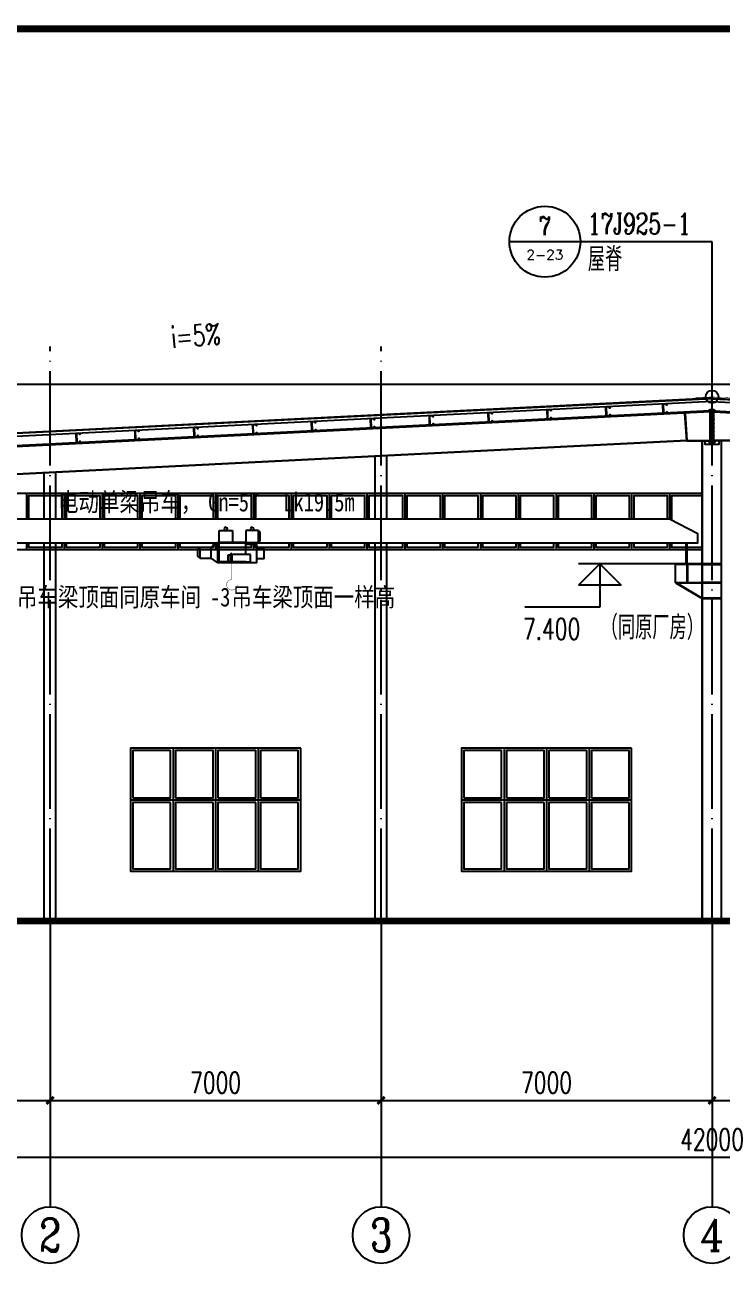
# Model space of a CAD drawing. Extents: x 1840316 to 2045362, y 17308253 to 17931430.
# Drawn here: x 1982907 to 1997637, y 17385100 to 17411812 of the extents above; entities that cross this region are included whole.
import ezdxf
from ezdxf.enums import TextEntityAlignment as Align

# ---------------------------------------------------------------- set-up
doc = ezdxf.new("R2010")
doc.units = 0
doc.header["$LTSCALE"] = 1000
doc.header["$MEASUREMENT"] = 0
doc.linetypes.add('DOTE', pattern=[2.42, 2, -0.2, 0.02, -0.2])
doc.layers.get('Defpoints').update_dxf_attribs({"color": 250})
for name, color, linetype in [('0 - 立面线', 7, 'Continuous'), ('AXIS_TEXT', 7, 'Continuous'), ('AXIS_外部', 171, 'Continuous'), ('COLUMN', 2, 'Continuous'), ('DIM_IDEN', 171, 'Continuous'), ('DOTE', 1, 'DOTE'), ('PUB_DIM', 161, 'Continuous'), ('PUB_TEXT', 7, 'Continuous'), ('PUB_WALL', 9, 'Continuous'), ('TK', 4, 'Continuous'), ('梁柱', 3, 'Continuous'), ('立面门窗', 144, 'Continuous'), ('门', 6, 'Continuous')]:
    doc.layers.add(name, color=color, linetype=linetype)
doc.styles.add('_TCH_AXIS', font='COMPLEX', dxfattribs={"bigfont": 'GBCBIG'})
doc.styles.add('_TCH_DIM', font='SIMPLEX', dxfattribs={"bigfont": 'GBCBIG'})
doc.styles.add('_TCH_DIM_T3', font='SIMPLEX', dxfattribs={"width": 0.705882, "bigfont": 'GBCBIG'})
doc.styles.add('_TCH_LABEL', font='COMPLEX', dxfattribs={"bigfont": 'GBCBIG'})
doc.styles.add('COMPLEX', font='COMPLEX')
doc.styles.add('宋', font='', dxfattribs={"width": 0.8})
doc.styles.get('宋').set_extended_font_data('SimSun')
doc.dimstyles.new('_TCH_ARCH&&150', dxfattribs={"dimtxt": 446.25, "dimasz": 150, "dimexe": 375, "dimexo": 450, "dimgap": 150, "dimtad": 1, "dimdec": 0, "dimzin": 0, "dimdsep": 46, "dimtxsty": '_TCH_DIM_T3', "dimblk": 'ARCHTICK', "dimcen": 0.09, "dimclrt": 7, "dimazin": 2, "dimtfac": 1, "dimtdec": 0, "dimtix": 1, "dimtmove": 2, "dimatfit": 3, "dimfxl": 0, "dimtolj": 1, "dimtzin": 0, "dimarcsym": 0})

# ---------------------------------------------------------------- blocks, each defined once
blk = doc.blocks.new('A$C6EE6551E')
at = {"layer": 'COLUMN'}
blk.add_hatch(color=256, dxfattribs=at).paths.add_polyline_path([(5, 195), (75, 200), (77, 175), (82, 175), (80, 205), (0, 200), (13, 0), (93, 5), (91, 35), (86, 35), (88, 10), (18, 5)])
blk.add_lwpolyline([(93, 5), (13, 0), (0, 200), (80, 205), (82, 175), (77, 175), (75, 200), (5, 195), (18, 5), (88, 10), (86, 35), (91, 35)], close=True, dxfattribs=at)
blk = doc.blocks.new('A$C53AF4E09')
at = {"layer": 'COLUMN'}
blk.add_hatch(color=256, dxfattribs=at).paths.add_polyline_path([(350, 450), (0, 450), (0, 440), (170, 440), (170, 10), (0, 10), (0, 0), (350, 0), (350, 10), (180, 10), (180, 440), (350, 440)])
blk.add_lwpolyline([(0, 440), (0, 450), (350, 450), (350, 440), (180, 440), (180, 10), (350, 10), (350, 0), (0, 0), (0, 10), (170, 10), (170, 440)], close=True, dxfattribs=at)
blk = doc.blocks.new('A$C1CF62CEA')
at = {"color": 7}
for p, q in [((448, 1264), (731, 1264)), ((448, 1007), (448, 1264)), ((731, 1264), (731, 1007)), ((1279, 1264), (1012, 1264)), ((1012, 1264), (1012, 1007)), ((1279, 1007), (1279, 1264)), ((1279, 1264), (1318, 1226)), ((1318, 1044), (1318, 1226)), ((47, 913), (0, 867)), ((0, 723), (0, 867)), ((47, 677), (47, 913)), ((47, 913), (282, 913)), ((424, 1007), (282, 913)), ((282, 677), (282, 913)), ((1012, 1007), (424, 1007)), ((424, 583), (424, 1007)), ((448, 599), (448, 1007)), ((1012, 1007), (1279, 1007)), ((1012, 756), (1012, 1007)), ((1012, 975), (1247, 975)), ((1247, 583), (1247, 975)), ((1404, 897), (1247, 897)), ((1279, 1007), (1318, 1044)), ((1404, 662), (1404, 897)), ((47, 677), (0, 723)), ((47, 677), (282, 677)), ((424, 583), (282, 677)), ((1247, 583), (424, 583)), ((679, 599), (448, 599)), ((679, 744), (632, 744)), ((632, 744), (632, 599)), ((718, 779), (679, 756)), ((679, 756), (679, 583)), ((718, 779), (718, 583)), ((1110, 756), (718, 756)), ((718, 756), (718, 599)), ((1012, 599), (718, 599)), ((1012, 599), (1110, 599)), ((1110, 599), (1110, 756)), ((1404, 662), (1247, 662))]:
    blk.add_line(p, q, dxfattribs=at)
at = {"color": 7, "linetype": 'ByBlock', "const_width": 7.84}
blk.add_lwpolyline([(830, 116, -2.414214), (718, 227), (718, 583)], format="xyb", dxfattribs=at)
at = {"color": 7, "extrusion": (0, 0, -1)}
for centre in [(589, 1299), (1145, 1299)]:
    blk.add_ellipse(centre, major_axis=(24.4, 24.4), ratio=1, start_param=3.926991, end_param=10.210176, dxfattribs=at)
blk = doc.blocks.new('GeYuanFrame_61803788', base_point=(18.76, 4.34))
at = {"layer": 'TK'}
blk.add_line((43.76, 414.34), (602.76, 414.34), dxfattribs=at)
at = {"layer": 'TK', "const_width": 1}
blk.add_lwpolyline([(602.76, 414.34), (43.76, 414.34), (43.76, 14.34), (602.76, 14.34)], close=True, dxfattribs=at)
blk = doc.blocks.new('_ArchTick')
at = {"color": 0, "linetype": 'ByBlock', "const_width": 0.4}
blk.add_lwpolyline([(-0.5, -0.5), (0.5, 0.5)], dxfattribs=at)
blk = doc.blocks.new('*D205')
at = {"layer": 'AXIS_外部', "color": 0, "lineweight": -2}
for p, q in [((1976432, 17392364), (1976432, 17388689)), ((1983432, 17392364), (1983432, 17388689)), ((1976432, 17389064), (1983432, 17389064))]:
    blk.add_line(p, q, dxfattribs=at)
at = {"layer": 'Defpoints', "color": 0}
for p in [(1976432, 17392814), (1983432, 17392814), (1983432, 17389064)]:
    blk.add_point(p, dxfattribs=at)
at = {"layer": 'AXIS_外部', "color": 0, "lineweight": -2, "xscale": 150, "yscale": 150, "zscale": 150, "rotation": 180}
blk.add_blockref('_ArchTick', (1976432, 17389064), dxfattribs=at)
at = {"layer": 'AXIS_外部', "color": 0, "lineweight": -2, "xscale": 150, "yscale": 150, "zscale": 150}
blk.add_blockref('_ArchTick', (1983432, 17389064), dxfattribs=at)
at = {"layer": 'AXIS_外部', "color": 7, "insert": (1979932, 17389437), "char_height": 446.2, "attachment_point": 5, "style": '_TCH_DIM_T3'}
blk.add_mtext('\\A1;7000', dxfattribs=at)
blk = doc.blocks.new('*D206')
at = {"layer": 'AXIS_外部', "color": 0, "lineweight": -2}
for p, q in [((1983432, 17392364), (1983432, 17388689)), ((1990432, 17392364), (1990432, 17388689)), ((1983432, 17389064), (1990432, 17389064))]:
    blk.add_line(p, q, dxfattribs=at)
at = {"layer": 'Defpoints', "color": 0}
for p in [(1983432, 17392814), (1990432, 17392814), (1990432, 17389064)]:
    blk.add_point(p, dxfattribs=at)
at = {"layer": 'AXIS_外部', "color": 0, "lineweight": -2, "xscale": 150, "yscale": 150, "zscale": 150, "rotation": 180}
blk.add_blockref('_ArchTick', (1983432, 17389064), dxfattribs=at)
at = {"layer": 'AXIS_外部', "color": 0, "lineweight": -2, "xscale": 150, "yscale": 150, "zscale": 150}
blk.add_blockref('_ArchTick', (1990432, 17389064), dxfattribs=at)
at = {"layer": 'AXIS_外部', "color": 7, "insert": (1986932, 17389437), "char_height": 446.2, "attachment_point": 5, "style": '_TCH_DIM_T3'}
blk.add_mtext('\\A1;7000', dxfattribs=at)
blk = doc.blocks.new('*D207')
at = {"layer": 'AXIS_外部', "color": 0, "lineweight": -2}
for p, q in [((1990432, 17392364), (1990432, 17388689)), ((1997432, 17392364), (1997432, 17388689)), ((1990432, 17389064), (1997432, 17389064))]:
    blk.add_line(p, q, dxfattribs=at)
at = {"layer": 'Defpoints', "color": 0}
for p in [(1990432, 17392814), (1997432, 17392814), (1997432, 17389064)]:
    blk.add_point(p, dxfattribs=at)
at = {"layer": 'AXIS_外部', "color": 0, "lineweight": -2, "xscale": 150, "yscale": 150, "zscale": 150, "rotation": 180}
blk.add_blockref('_ArchTick', (1990432, 17389064), dxfattribs=at)
at = {"layer": 'AXIS_外部', "color": 0, "lineweight": -2, "xscale": 150, "yscale": 150, "zscale": 150}
blk.add_blockref('_ArchTick', (1997432, 17389064), dxfattribs=at)
at = {"layer": 'AXIS_外部', "color": 7, "insert": (1993932, 17389437), "char_height": 446.2, "attachment_point": 5, "style": '_TCH_DIM_T3'}
blk.add_mtext('\\A1;7000', dxfattribs=at)
blk = doc.blocks.new('*D208')
at = {"layer": 'AXIS_外部', "color": 0, "lineweight": -2}
for p, q in [((1997432, 17392364), (1997432, 17388689)), ((2004432, 17392364), (2004432, 17388689)), ((1997432, 17389064), (2004432, 17389064))]:
    blk.add_line(p, q, dxfattribs=at)
at = {"layer": 'Defpoints', "color": 0}
for p in [(1997432, 17392814), (2004432, 17392814), (2004432, 17389064)]:
    blk.add_point(p, dxfattribs=at)
at = {"layer": 'AXIS_外部', "color": 0, "lineweight": -2, "xscale": 150, "yscale": 150, "zscale": 150, "rotation": 180}
blk.add_blockref('_ArchTick', (1997432, 17389064), dxfattribs=at)
at = {"layer": 'AXIS_外部', "color": 0, "lineweight": -2, "xscale": 150, "yscale": 150, "zscale": 150}
blk.add_blockref('_ArchTick', (2004432, 17389064), dxfattribs=at)
at = {"layer": 'AXIS_外部', "color": 7, "insert": (2000932, 17389437), "char_height": 446.2, "attachment_point": 5, "style": '_TCH_DIM_T3'}
blk.add_mtext('\\A1;7000', dxfattribs=at)
blk = doc.blocks.new('*D211')
at = {"layer": 'AXIS_外部', "color": 0, "lineweight": -2}
for p, q in [((1976432, 17392364), (1976432, 17387489)), ((2018432, 17392364), (2018432, 17387489)), ((1976432, 17387864), (2018432, 17387864))]:
    blk.add_line(p, q, dxfattribs=at)
at = {"layer": 'Defpoints', "color": 0}
for p in [(1976432, 17392814), (2018432, 17392814), (2018432, 17387864)]:
    blk.add_point(p, dxfattribs=at)
at = {"layer": 'AXIS_外部', "color": 0, "lineweight": -2, "xscale": 150, "yscale": 150, "zscale": 150, "rotation": 180}
blk.add_blockref('_ArchTick', (1976432, 17387864), dxfattribs=at)
at = {"layer": 'AXIS_外部', "color": 0, "lineweight": -2, "xscale": 150, "yscale": 150, "zscale": 150}
blk.add_blockref('_ArchTick', (2018432, 17387864), dxfattribs=at)
at = {"layer": 'AXIS_外部', "color": 7, "insert": (1997432, 17388237), "char_height": 446.2, "attachment_point": 5, "style": '_TCH_DIM_T3'}
blk.add_mtext('\\A1;42000', dxfattribs=at)
blk = doc.blocks.new('_AXISO')
blk.add_circle((0, 0), 0.5)
at = {"layer": 'AXIS_TEXT', "style": 'COMPLEX', "width": 1.041667}
blk.add_attdef('A', text='', height=0.56, dxfattribs=at).set_placement((-0.25, -0.28), (0.25, -0.28), align=Align.FIT)

msp = doc.modelspace()

# ---------------------------------------------------------------- linework, layer by layer
msp.add_line((1976464.6, 17404214.3), (2018400.2, 17404214.3))
at = {"const_width": 100}
msp.add_lwpolyline([(1969513.4, 17392664.3), (1976232.4, 17392664.3), (1976232.4, 17392864.3), (2018632.4, 17392864.3), (2018632.4, 17392714.3), (2025413.4, 17392714.3)], dxfattribs=at)
for points in [[(1969513.4, 17392714.3), (1976182.4, 17392714.3), (1976182.4, 17392914.3), (2018682.4, 17392914.3), (2018682.4, 17392764.3), (2025413.4, 17392764.3)], [(1969513.4, 17392614.3), (1976282.4, 17392614.3), (1976282.4, 17392814.3), (2018582.4, 17392814.3), (2018582.4, 17392664.3), (2025413.4, 17392664.3)]]:
    msp.add_lwpolyline(points)
at = {"layer": '0 - 立面线'}
msp.add_lwpolyline([(1976962.4, 17400864.3), (1997132.4, 17400864.3), (1997132.4, 17401054.3), (1996532.4, 17401364.3), (1977562.4, 17401364.3), (1976962.4, 17401054.3)], close=True, dxfattribs=at)
at = {"layer": 'AXIS_外部'}
for p, q in [((1983432.4, 17392814.3), (1983432.4, 17386814.3)), ((1990432.4, 17392814.3), (1990432.4, 17386814.3)), ((1997432.4, 17392814.3), (1997432.4, 17386814.3))]:
    msp.add_line(p, q, dxfattribs=at)
at = {"layer": 'DIM_IDEN'}
for p, q in [((1994647.4, 17407232.3), (1993147.4, 17407232.3)), ((1997432.4, 17407232.3), (1994647.4, 17407232.3)), ((1997432.4, 17404087.3), (1997432.4, 17407232.3))]:
    msp.add_line(p, q, dxfattribs=at)
for centre, radius in [((1993897.4, 17407232.3), 750), ((1997432.4, 17403952.9), 134.4)]:
    msp.add_circle(centre, radius, dxfattribs=at)
at = {"layer": 'DOTE'}
for p, q in [((1983432.4, 17392814.3), (1983432.4, 17405014.3)), ((1990432.4, 17392814.3), (1990432.4, 17405014.3)), ((1997432.4, 17392814.3), (1997432.4, 17404421.5))]:
    msp.add_line(p, q, dxfattribs=at)
at = {"layer": 'PUB_DIM'}
for p, q in [((1995058.4, 17400414.3), (1994608.4, 17399964.3)), ((1996862.3, 17400414.3), (1994608.4, 17400414.3)), ((1995058.4, 17400414.3), (1995508.4, 17399964.3)), ((1995058.4, 17400414.3), (1995058.4, 17399498.6)), ((1995508.4, 17399964.3), (1994608.4, 17399964.3)), ((1995058.4, 17399498.6), (1993476.1, 17399498.6))]:
    msp.add_line(p, q, dxfattribs=at)
msp.add_lwpolyline([(1987803.5, 17404965.3, 0, 0, 0), (1985759.8, 17404804.3, 120, 0, 0), (1985311.2, 17404768.9, 0, 0, 0)], format="xyseb", dxfattribs=at)
at = {"layer": 'PUB_WALL', "color": 2}
for p, q in [((1990557.4, 17401364.3), (1990557.4, 17402699.2)), ((1990307.4, 17401364.3), (1990307.4, 17402686.6)), ((1983307.4, 17401364.3), (1983307.4, 17402334.5)), ((1983557.4, 17401364.3), (1983557.4, 17402347)), ((1983307.4, 17392914.3), (1983307.4, 17400864.3)), ((1983557.4, 17392914.3), (1983557.4, 17400864.3)), ((1990307.4, 17392914.3), (1990307.4, 17400864.3)), ((1990557.4, 17392914.3), (1990557.4, 17400864.3))]:
    msp.add_line(p, q, dxfattribs=at)
at = {"layer": '梁柱'}
for p, q in [((1997432.4, 17403920.1), (1976766.9, 17402886.8)), ((1997432.4, 17403910.1), (1976766.9, 17402876.8)), ((1997432.4, 17403850), (1976766.9, 17402816.7)), ((1997432.4, 17403920.1), (2018097.9, 17402886.8)), ((1997432.4, 17403910.1), (2018097.9, 17402876.8)), ((1997432.4, 17403850), (2018097.9, 17402816.7)), ((1997392.4, 17403651.3), (1976932.4, 17402624.7)), ((1997392.4, 17403631.2), (1976932.4, 17402604.6)), ((1996900.4, 17403018.3), (1996859.8, 17403597.1)), ((1996909.7, 17403028.3), (1996869.8, 17403597.5)), ((1997353.3, 17403644.9), (1997392.4, 17403684)), ((1997392.4, 17403684), (1997472.4, 17403684)), ((1997392.4, 17402968.3), (1997392.4, 17403684)), ((1997472.4, 17402968.3), (1997472.4, 17403684)), ((1997511.5, 17403645), (1997472.4, 17403684)), ((1997472.4, 17403651.3), (2017932.4, 17402624.7)), ((1997472.4, 17403631.2), (2017932.4, 17402604.6)), ((1996897.7, 17403028.2), (1976932.4, 17402023.8)), ((1996898.4, 17403018.2), (1976932.4, 17402013.7)), ((1996900.4, 17403018.3), (1997392.4, 17403018.3)), ((1996909.7, 17403028.3), (1997392.4, 17403028.3)), ((1997222.4, 17392814.3), (1997222.4, 17403018.3)), ((1997232.4, 17392814.3), (1997232.4, 17403018.3)), ((1997956, 17403028.3), (1997472.4, 17403028.3)), ((1997965.4, 17403018.3), (1997472.4, 17403018.3)), ((1997632.4, 17392814.3), (1997632.4, 17403018.3)), ((1997222.4, 17400414.3), (1996662.4, 17400414.3)), ((1996662.4, 17400014.3), (1996662.4, 17400414.3)), ((1997222.4, 17400404.3), (1996662.4, 17400404.3)), ((1996907.4, 17400024.3), (1996907.4, 17400404.3)), ((1996917.4, 17400024.3), (1996917.4, 17400404.3)), ((1997632.4, 17400414.3), (1997232.4, 17400414.3)), ((1997232.4, 17400414.3), (1997632.4, 17400414.3)), ((1997632.4, 17400404.3), (1997232.4, 17400404.3)), ((1997232.4, 17400404.3), (1997632.4, 17400404.3)), ((1996662.4, 17400024.3), (1997222.4, 17400024.3)), ((1997232.4, 17400024.3), (1997632.4, 17400024.3)), ((1997632.4, 17400024.3), (1997232.4, 17400024.3)), ((1996662.4, 17400014.3), (1997222.4, 17399679.5)), ((1996662.4, 17400014.3), (1997222.4, 17400014.3)), ((1996678.2, 17400014.3), (1997222.4, 17399692.4)), ((1997232.4, 17400014.3), (1997632.4, 17400014.3)), ((1997632.4, 17400014.3), (1997232.4, 17400014.3)), ((1997232.4, 17399692.4), (1997632.4, 17399692.4)), ((1997632.4, 17399692.4), (1997232.4, 17399692.4)), ((1997232.4, 17399682.4), (1997632.4, 17399682.4)), ((1997632.4, 17399682.4), (1997232.4, 17399682.4))]:
    msp.add_line(p, q, dxfattribs=at)
at = {"layer": '梁柱', "const_width": 15}
for points in [[(1997497.4, 17403469.9), (1997367.4, 17403469.9)], [(1997367.4, 17403386.4), (1997392.4, 17403386.4)], [(1997497.4, 17403302.9), (1997367.4, 17403302.9)], [(1997497.4, 17403386.4), (1997472.4, 17403386.4)], [(1997367.4, 17403219.3), (1997392.4, 17403219.3)], [(1997497.4, 17403135.8), (1997367.4, 17403135.8)], [(1997497.4, 17403219.3), (1997472.4, 17403219.3)]]:
    msp.add_lwpolyline(points, dxfattribs=at)
at = {"layer": '梁柱'}
for points in [[(1997282.4, 17403018.3), (1997282.4, 17402945.3), (1997582.4, 17402945.3), (1997582.4, 17403018.3)], [(1997392.4, 17403018.3), (1997342.4, 17403018.3), (1997392.4, 17402968.3), (1997472.4, 17402968.3), (1997522.4, 17403018.3), (1997472.4, 17403018.3)]]:
    msp.add_lwpolyline(points, dxfattribs=at)
at = {"layer": '立面门窗', "color": 250}
for p, q in [((1982932.4, 17401914.3), (1982932.4, 17401364.3)), ((1983732.4, 17401914.3), (1983732.4, 17401364.3)), ((1984532.4, 17401914.3), (1984532.4, 17401364.3)), ((1985332.4, 17401914.3), (1985332.4, 17401364.3)), ((1986132.4, 17401914.3), (1986132.4, 17401364.3)), ((1986932.4, 17401914.3), (1986932.4, 17401364.3)), ((1987732.4, 17401914.3), (1987732.4, 17401364.3)), ((1988532.4, 17401914.3), (1988532.4, 17401364.3)), ((1989332.4, 17401914.3), (1989332.4, 17401364.3)), ((1990132.4, 17401914.3), (1990132.4, 17401364.3)), ((1990932.4, 17401914.3), (1990932.4, 17401364.3)), ((1991732.4, 17401914.3), (1991732.4, 17401364.3)), ((1992532.4, 17401914.3), (1992532.4, 17401364.3)), ((1993332.4, 17401914.3), (1993332.4, 17401364.3)), ((1994132.4, 17401914.3), (1994132.4, 17401364.3)), ((1994932.4, 17401914.3), (1994932.4, 17401364.3)), ((1995732.4, 17401914.3), (1995732.4, 17401364.3)), ((1996532.4, 17401914.3), (1996532.4, 17401364.3)), ((1982932.4, 17400864.3), (1982932.4, 17400714.3)), ((1983732.4, 17400864.3), (1983732.4, 17400714.3)), ((1984532.4, 17400864.3), (1984532.4, 17400714.3)), ((1985332.4, 17400864.3), (1985332.4, 17400714.3)), ((1986132.4, 17400864.3), (1986132.4, 17400714.3)), ((1986932.4, 17400864.3), (1986932.4, 17400714.3)), ((1987732.4, 17400864.3), (1987732.4, 17400714.3)), ((1988532.4, 17400864.3), (1988532.4, 17400714.3)), ((1989332.4, 17400864.3), (1989332.4, 17400714.3)), ((1990132.4, 17400864.3), (1990132.4, 17400714.3)), ((1990932.4, 17400864.3), (1990932.4, 17400714.3)), ((1991732.4, 17400864.3), (1991732.4, 17400714.3)), ((1992532.4, 17400864.3), (1992532.4, 17400714.3)), ((1993332.4, 17400864.3), (1993332.4, 17400714.3)), ((1994132.4, 17400864.3), (1994132.4, 17400714.3)), ((1994932.4, 17400864.3), (1994932.4, 17400714.3)), ((1995732.4, 17400864.3), (1995732.4, 17400714.3)), ((1996532.4, 17400864.3), (1996532.4, 17400714.3)), ((1986032.4, 17396514.3), (1986032.4, 17393914.3)), ((1986932.4, 17396514.3), (1986932.4, 17393914.3)), ((1987832.4, 17396514.3), (1987832.4, 17393914.3)), ((1993032.4, 17396514.3), (1993032.4, 17393914.3)), ((1993932.4, 17396514.3), (1993932.4, 17393914.3)), ((1994832.4, 17396514.3), (1994832.4, 17393914.3)), ((1988732.4, 17395414.3), (1985132.4, 17395414.3)), ((1995732.4, 17395414.3), (1992132.4, 17395414.3))]:
    msp.add_line(p, q, dxfattribs=at)
for points in [[(1978132.4, 17401364.3), (1978132.4, 17401914.3), (1997222.4, 17401914.3)], [(1982982.4, 17401364.3), (1982982.4, 17401864.3), (1983682.4, 17401864.3), (1983682.4, 17401364.3)], [(1983782.4, 17401364.3), (1983782.4, 17401864.3), (1984482.4, 17401864.3), (1984482.4, 17401364.3)], [(1984582.4, 17401364.3), (1984582.4, 17401864.3), (1985282.4, 17401864.3), (1985282.4, 17401364.3)], [(1985382.4, 17401364.3), (1985382.4, 17401864.3), (1986082.4, 17401864.3), (1986082.4, 17401364.3)], [(1986182.4, 17401364.3), (1986182.4, 17401864.3), (1986882.4, 17401864.3), (1986882.4, 17401364.3)], [(1986982.4, 17401364.3), (1986982.4, 17401864.3), (1987682.4, 17401864.3), (1987682.4, 17401364.3)], [(1987782.4, 17401364.3), (1987782.4, 17401864.3), (1988482.4, 17401864.3), (1988482.4, 17401364.3)], [(1988582.4, 17401364.3), (1988582.4, 17401864.3), (1989282.4, 17401864.3), (1989282.4, 17401364.3)], [(1989382.4, 17401364.3), (1989382.4, 17401864.3), (1990082.4, 17401864.3), (1990082.4, 17401364.3)], [(1990182.4, 17401364.3), (1990182.4, 17401864.3), (1990882.4, 17401864.3), (1990882.4, 17401364.3)], [(1990982.4, 17401364.3), (1990982.4, 17401864.3), (1991682.4, 17401864.3), (1991682.4, 17401364.3)], [(1991782.4, 17401364.3), (1991782.4, 17401864.3), (1992482.4, 17401864.3), (1992482.4, 17401364.3)], [(1992582.4, 17401364.3), (1992582.4, 17401864.3), (1993282.4, 17401864.3), (1993282.4, 17401364.3)], [(1993382.4, 17401364.3), (1993382.4, 17401864.3), (1994082.4, 17401864.3), (1994082.4, 17401364.3)], [(1994182.4, 17401364.3), (1994182.4, 17401864.3), (1994882.4, 17401864.3), (1994882.4, 17401364.3)], [(1994982.4, 17401364.3), (1994982.4, 17401864.3), (1995682.4, 17401864.3), (1995682.4, 17401364.3)], [(1995782.4, 17401364.3), (1995782.4, 17401864.3), (1996482.4, 17401864.3), (1996482.4, 17401364.3)], [(1996582.4, 17401338.5), (1996582.4, 17401864.3), (1997222.4, 17401864.3)], [(1997222.4, 17400714.3), (1978132.4, 17400714.3), (1978132.4, 17400864.3)], [(1983682.4, 17400864.3), (1983682.4, 17400764.3), (1982982.4, 17400764.3), (1982982.4, 17400864.3)], [(1984482.4, 17400864.3), (1984482.4, 17400764.3), (1983782.4, 17400764.3), (1983782.4, 17400864.3)], [(1985282.4, 17400864.3), (1985282.4, 17400764.3), (1984582.4, 17400764.3), (1984582.4, 17400864.3)], [(1986082.4, 17400864.3), (1986082.4, 17400764.3), (1985382.4, 17400764.3), (1985382.4, 17400864.3)], [(1986882.4, 17400864.3), (1986882.4, 17400764.3), (1986182.4, 17400764.3), (1986182.4, 17400864.3)], [(1987682.4, 17400864.3), (1987682.4, 17400764.3), (1986982.4, 17400764.3), (1986982.4, 17400864.3)], [(1988482.4, 17400864.3), (1988482.4, 17400764.3), (1987782.4, 17400764.3), (1987782.4, 17400864.3)], [(1989282.4, 17400864.3), (1989282.4, 17400764.3), (1988582.4, 17400764.3), (1988582.4, 17400864.3)], [(1990082.4, 17400864.3), (1990082.4, 17400764.3), (1989382.4, 17400764.3), (1989382.4, 17400864.3)], [(1990882.4, 17400864.3), (1990882.4, 17400764.3), (1990182.4, 17400764.3), (1990182.4, 17400864.3)], [(1991682.4, 17400864.3), (1991682.4, 17400764.3), (1990982.4, 17400764.3), (1990982.4, 17400864.3)], [(1992482.4, 17400864.3), (1992482.4, 17400764.3), (1991782.4, 17400764.3), (1991782.4, 17400864.3)], [(1993282.4, 17400864.3), (1993282.4, 17400764.3), (1992582.4, 17400764.3), (1992582.4, 17400864.3)], [(1994082.4, 17400864.3), (1994082.4, 17400764.3), (1993382.4, 17400764.3), (1993382.4, 17400864.3)], [(1994882.4, 17400864.3), (1994882.4, 17400764.3), (1994182.4, 17400764.3), (1994182.4, 17400864.3)], [(1995682.4, 17400864.3), (1995682.4, 17400764.3), (1994982.4, 17400764.3), (1994982.4, 17400864.3)], [(1996482.4, 17400864.3), (1996482.4, 17400764.3), (1995782.4, 17400764.3), (1995782.4, 17400864.3)], [(1997222.4, 17400764.3), (1996582.4, 17400764.3), (1996582.4, 17400864.3)]]:
    msp.add_lwpolyline(points, dxfattribs=at)
for points in [[(1988732.4, 17396514.3), (1985132.4, 17396514.3), (1985132.4, 17393914.3), (1988732.4, 17393914.3)], [(1985182.4, 17395464.3), (1985982.4, 17395464.3), (1985982.4, 17396464.3), (1985182.4, 17396464.3)], [(1986082.4, 17395464.3), (1986882.4, 17395464.3), (1986882.4, 17396464.3), (1986082.4, 17396464.3)], [(1986982.4, 17395464.3), (1987782.4, 17395464.3), (1987782.4, 17396464.3), (1986982.4, 17396464.3)], [(1987882.4, 17395464.3), (1988682.4, 17395464.3), (1988682.4, 17396464.3), (1987882.4, 17396464.3)], [(1995732.4, 17396514.3), (1992132.4, 17396514.3), (1992132.4, 17393914.3), (1995732.4, 17393914.3)], [(1992182.4, 17395464.3), (1992982.4, 17395464.3), (1992982.4, 17396464.3), (1992182.4, 17396464.3)], [(1993082.4, 17395464.3), (1993882.4, 17395464.3), (1993882.4, 17396464.3), (1993082.4, 17396464.3)], [(1993982.4, 17395464.3), (1994782.4, 17395464.3), (1994782.4, 17396464.3), (1993982.4, 17396464.3)], [(1994882.4, 17395464.3), (1995682.4, 17395464.3), (1995682.4, 17396464.3), (1994882.4, 17396464.3)], [(1985982.4, 17395364.3), (1985182.4, 17395364.3), (1985182.4, 17393964.3), (1985982.4, 17393964.3)], [(1986882.4, 17395364.3), (1986082.4, 17395364.3), (1986082.4, 17393964.3), (1986882.4, 17393964.3)], [(1987782.4, 17395364.3), (1986982.4, 17395364.3), (1986982.4, 17393964.3), (1987782.4, 17393964.3)], [(1988682.4, 17395364.3), (1987882.4, 17395364.3), (1987882.4, 17393964.3), (1988682.4, 17393964.3)], [(1992982.4, 17395364.3), (1992182.4, 17395364.3), (1992182.4, 17393964.3), (1992982.4, 17393964.3)], [(1993882.4, 17395364.3), (1993082.4, 17395364.3), (1993082.4, 17393964.3), (1993882.4, 17393964.3)], [(1994782.4, 17395364.3), (1993982.4, 17395364.3), (1993982.4, 17393964.3), (1994782.4, 17393964.3)], [(1995682.4, 17395364.3), (1994882.4, 17395364.3), (1994882.4, 17393964.3), (1995682.4, 17393964.3)]]:
    msp.add_lwpolyline(points, close=True, dxfattribs=at)
at = {"layer": '门', "const_width": 10}
msp.add_lwpolyline([(1997032.4, 17403880.1), (1997068.2, 17403929.5), (1997408.6, 17403946.5), (1997432.4, 17403996.5), (1997456.2, 17403946.5), (1997796.6, 17403929.5), (1997832.4, 17403880.1)], dxfattribs=at)

# ---------------------------------------------------------------- block references
at = {"xscale": 150, "yscale": 150, "zscale": 150}
msp.add_blockref('GeYuanFrame_61803788', (1956261.6, 17350236.5), dxfattribs=at)
at = {"layer": '0 - 立面线'}
msp.add_blockref('A$C1CF62CEA', (1986558.9, 17399857.7), dxfattribs=at)
at = {"layer": 'AXIS_外部'}
ref = msp.add_blockref('_AXISO', (1983432.4, 17386214.3), dxfattribs=dict(at, xscale=1200, yscale=1200, zscale=1200))
ref.add_attrib('A', '2', dxfattribs={"layer": 'AXIS_TEXT', "height": 698.9, "style": '_TCH_AXIS'}).set_placement((1983199.4, 17385864.9), (1983665.4, 17385864.9), align=Align.FIT)
ref = msp.add_blockref('_AXISO', (1990432.4, 17386214.3), dxfattribs=dict(at, xscale=1200, yscale=1200, zscale=1200))
ref.add_attrib('A', '3', dxfattribs={"layer": 'AXIS_TEXT', "height": 698.9, "style": '_TCH_AXIS'}).set_placement((1990199.4, 17385864.9), (1990665.4, 17385864.9), align=Align.FIT)
ref = msp.add_blockref('_AXISO', (1997432.4, 17386214.3), dxfattribs=dict(at, xscale=1200, yscale=1200, zscale=1200))
ref.add_attrib('A', '4', dxfattribs={"layer": 'AXIS_TEXT', "height": 668.2, "style": '_TCH_AXIS'}).set_placement((1997177.9, 17385880.3), (1997686.9, 17385880.3), align=Align.FIT)
at = {"layer": 'COLUMN', "extrusion": (3.85093e-10, -7.76014e-09, -1), "xscale": -1, "zscale": -1, "rotation": 0.9516699610786095}
msp.add_blockref('A$C6EE6551E', (-1996388.5, 17403598.4, -0.1), dxfattribs=at)
at = {"layer": 'COLUMN', "extrusion": (-6.78035e-07, -2.54515e-08, -1), "xscale": -1, "zscale": -1, "rotation": 2.033576615510109}
for p in [(-1991447.2, 17403353.4, 0.4), (-1992692.2, 17403415.8, 0.4), (-1993937.3, 17403478.3, 0.4), (-1995182.3, 17403540.8, 0.4), (-1985221.9, 17403041, 0.4), (-1986467, 17403103.5, 0.4), (-1987712, 17403165.9, 0.4), (-1988957.1, 17403228.4, 0.4), (-1990202.1, 17403290.9, 0.4), (-1983976.9, 17402978.5, 0.4)]:
    msp.add_blockref('A$C6EE6551E', p, dxfattribs=at)
at = {"layer": 'COLUMN'}
msp.add_blockref('A$C53AF4E09', (1996717.4, 17400414.3), dxfattribs=at)

# ---------------------------------------------------------------- texts
at = {"layer": 'PUB_TEXT'}
for s, height, style, width, p in [('17J925-1', 446.25, '_TCH_LABEL', 0.705882, (1994804.9, 17407389.8)), ('电动单梁吊车，', 396.52, '宋', 0.8, (1983600.9, 17401525.9)), ('Gn=5T', 396.52, '宋', 0.8, (1986776.6, 17401525.9)), ('Lk19.5m', 396.52, '宋', 0.8, (1988364.5, 17401525.9)), ('吊车梁顶面同原车间', 396.52, '宋', 0.8, (1982731.7, 17399514.9)), ('-3', 396.52, '宋', 0.8, (1986814.7, 17399514.9)), ('吊车梁顶面一样高', 396.52, '宋', 0.8, (1987268.4, 17399514.9)), ('7.400', 446.25, '_TCH_DIM', 0.705882, (1993431.1, 17398816.1))]:
    msp.add_text(s, height=height, dxfattribs=dict(at, style=style, width=width)).set_placement(p)
at = {"layer": 'PUB_TEXT', "style": '_TCH_LABEL'}
for s, height, p, p2 in [('7', 391.5, (1993766.9, 17407371.1), (1994027.9, 17407371.1)), ('2-23', 204.59, (1993507.7, 17406853.2), (1994287.1, 17406853.2))]:
    msp.add_text(s, height=height, dxfattribs=at).set_placement(p, p2, align=Align.FIT)
at = {"layer": 'PUB_TEXT'}
for s, style, p in [('屋脊', '_TCH_LABEL', (1994804.9, 17406605.6)), ('（同原厂房）', '_TCH_DIM', (1995075.1, 17398816.1))]:
    msp.add_text(s, height=506.38, dxfattribs=dict(at, style=style)).set_placement(p)
at = {"layer": 'PUB_TEXT', "style": '_TCH_DIM', "width": 0.705882}
msp.add_text('i=5%', height=446.25, rotation=4.50496, dxfattribs=at).set_placement((1986006.7, 17404981.6))

# ---------------------------------------------------------------- dimensions: what is measured, and where the dimension line sits
at = {"layer": 'AXIS_外部'}
for p1, p2, distance, picture, middle in [((1976432.4, 17392814.3), (1983432.4, 17392814.3), -3750, '*D205', (1979932.4, 17389437.5)), ((1976432.4, 17392814.3), (2018432.4, 17392814.3), -4950, '*D211', (1997432.4, 17388237.5)), ((1983432.4, 17392814.3), (1990432.4, 17392814.3), -3750, '*D206', (1986932.4, 17389437.5)), ((1990432.4, 17392814.3), (1997432.4, 17392814.3), -3750, '*D207', (1993932.4, 17389437.5)), ((1997432.4, 17392814.3), (2004432.4, 17392814.3), -3750, '*D208', (2000932.4, 17389437.5))]:
    dim = msp.add_aligned_dim(p1=p1, p2=p2, distance=distance, dimstyle='_TCH_ARCH&&150', dxfattribs=at)
    dim.commit()
    dim.dimension.update_dxf_attribs({"geometry": picture, "text_midpoint": middle})

doc.saveas('drawing.dxf')
